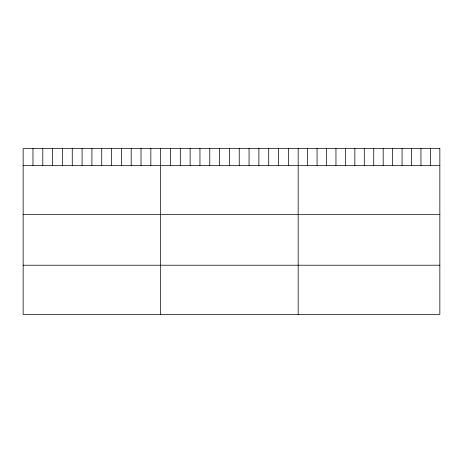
<?xml version="1.0" encoding="UTF-8"?>
<svg xmlns="http://www.w3.org/2000/svg" width="463" height="463" viewBox="0 0 463 463"><rect width="100%" height="100%" fill="white"/><g stroke="black" fill="none" stroke-linecap="round" stroke-linejoin="round"><path stroke-width="0.69" d="M23.15 165.366L439.85 165.366M23.15 214.543L439.85 214.543M23.15 265.212L439.85 265.212M430.405 148.611L430.405 165.366M420.96 148.611L420.96 165.366M411.514 148.611L411.514 165.366M402.069 148.611L402.069 165.366M392.624 148.611L392.624 165.366M383.179 148.611L383.179 165.366M373.734 148.611L373.734 165.366M364.288 148.611L364.288 165.366M354.843 148.611L354.843 165.366M345.398 148.611L345.398 165.366M335.953 148.611L335.953 165.366M326.508 148.611L326.508 165.366M317.062 148.611L317.062 165.366M307.617 148.611L307.617 165.366M298.172 148.611L298.172 314.389M288.351 148.611L288.351 165.366M278.529 148.611L278.529 165.366M268.708 148.611L268.708 165.366M258.881 148.611L258.881 165.366M249.059 148.611L249.059 165.366M239.238 148.611L239.238 165.366M229.416 148.611L229.416 165.366M219.595 148.611L219.595 165.366M209.774 148.611L209.774 165.366M199.952 148.611L199.952 165.366M190.125 148.611L190.125 165.366M180.304 148.611L180.304 165.366M170.482 148.611L170.482 165.366M160.661 148.611L160.661 314.389M150.84 148.611L150.84 165.366M141.018 148.611L141.018 165.366M131.197 148.611L131.197 165.366M121.37 148.611L121.37 165.366M111.548 148.611L111.548 165.366M101.727 148.611L101.727 165.366M91.906 148.611L91.906 165.366M82.084 148.611L82.084 165.366M72.263 148.611L72.263 165.366M62.441 148.611L62.441 165.366M52.614 148.611L52.614 165.366M42.793 148.611L42.793 165.366M32.971 148.611L32.971 165.366M439.85 148.611L23.15 148.611L23.15 314.389L439.85 314.389L439.85 148.611"/></g></svg>
